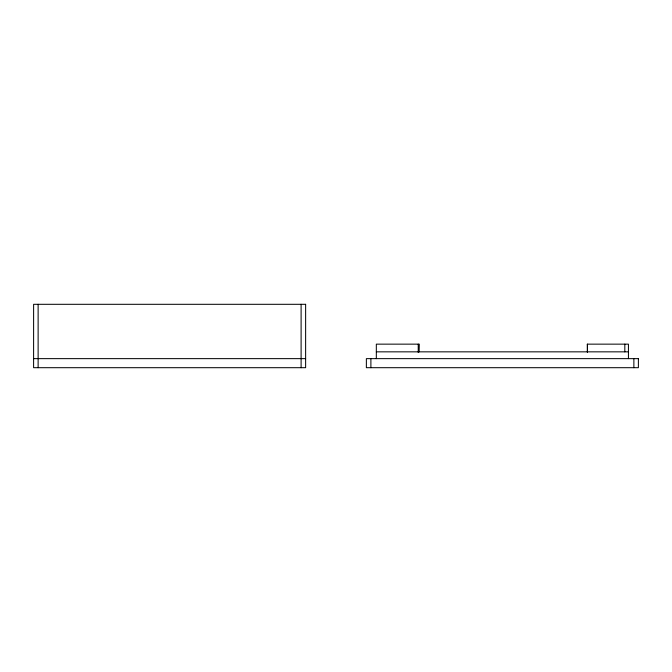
<?xml version="1.0" encoding="UTF-8"?>
<svg xmlns="http://www.w3.org/2000/svg" width="672" height="672" viewBox="0 0 672 672"><rect width="100%" height="100%" fill="white"/><g stroke="black" fill="none" stroke-linecap="round" stroke-linejoin="round"><path stroke-width="1.01" d="M419.126 351.842L419.294 344.148L376.328 344.148L376.328 358.638M587.286 344.148L628.438 344.148L628.438 358.638M376.328 351.842L628.438 351.842M33.617 358.638L305.626 358.638M587.404 351.842L587.395 344.148L587.404 352.43M633.872 358.638L633.872 367.693M624.817 344.148L624.817 351.842M418.228 344.148L418.228 352.43M370.894 358.638L370.894 367.693M301.106 304.307L301.106 367.693M38.128 304.307L38.128 367.693M305.626 304.307L33.617 304.307L33.6 367.693L305.626 367.693L305.634 304.307M638.383 358.638L366.374 358.638L366.366 367.693L638.383 367.693L638.4 358.638"/></g></svg>
